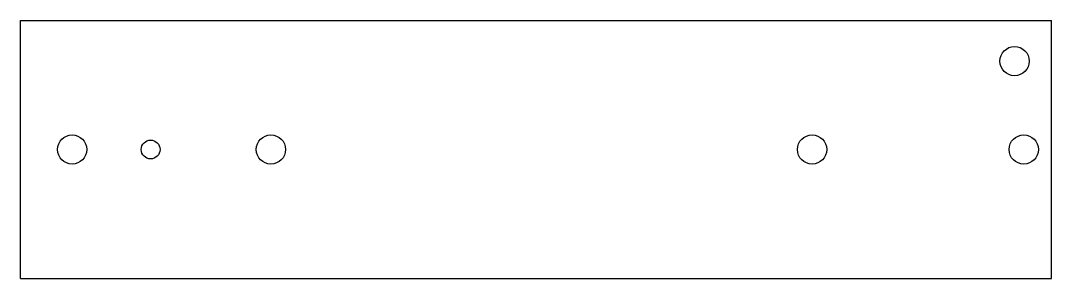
# Model space of a CAD drawing. Header units: millimetres. Extents: x 0 to 280, y 0 to 70.
import ezdxf

# ---------------------------------------------------------------- set-up
doc = ezdxf.new("R2010")
doc.units = ezdxf.units.MM

msp = doc.modelspace()

# ---------------------------------------------------------------- linework, layer by layer
at = {"color": 7, "linetype": 'Continuous', "lineweight": 25}
for p, q in [((0, 70), (280, 70)), ((0, 0), (0, 70)), ((280, 0), (280, 70)), ((0, 0), (280, 0))]:
    msp.add_line(p, q, dxfattribs=at)
for centre, radius in [((270, 59), 3.97), ((14, 35), 3.97), ((35.32, 35), 2.55), ((68, 35), 3.97), ((215, 35), 3.97), ((272.5, 35), 3.97)]:
    msp.add_circle(centre, radius, dxfattribs=at)

doc.saveas('drawing.dxf')
